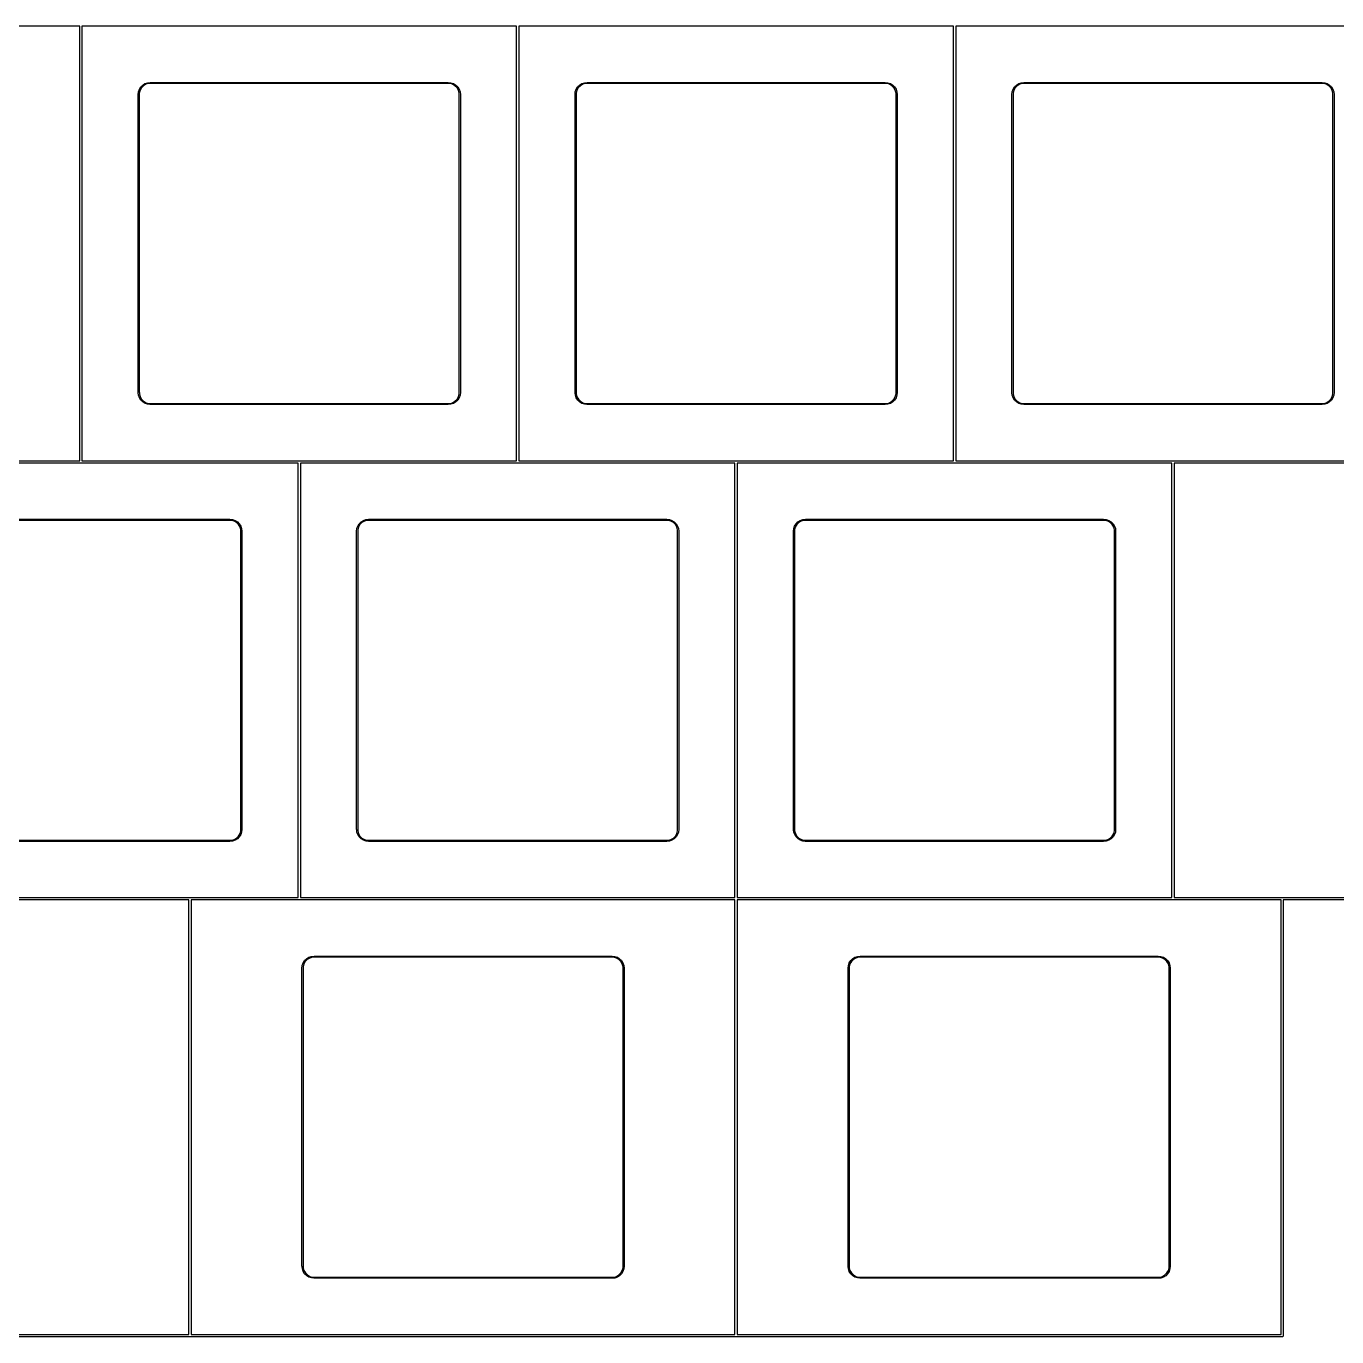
# Model space of a CAD drawing. Extents: x 116 to 435, y -379 to -284.
# Drawn here: x 313.7 to 370.8, y -379.2 to -322.1 of the extents above; entities that cross this region are included whole.
import ezdxf

# ---------------------------------------------------------------- set-up
doc = ezdxf.new("R2010")
doc.units = 0
doc.layers.add('BLACK', color=7, linetype='CONTINUOUS')

msp = doc.modelspace()

# ---------------------------------------------------------------- linework, layer by layer
at = {"layer": 'BLACK', "linetype": 'CONTINUOUS'}
for p, q in [((316.006099, -322.099286), (311.293599, -322.099286)), ((316.006099, -341.049286), (316.006099, -322.099286)), ((316.106099, -322.099286), (316.106099, -341.049286)), ((330.343599, -322.099286), (316.106099, -322.099286)), ((335.056099, -322.099286), (330.343599, -322.099286)), ((335.056099, -341.049286), (335.056099, -322.099286)), ((335.156099, -322.099286), (335.156099, -341.049286)), ((349.393599, -322.099286), (335.156099, -322.099286)), ((354.106099, -322.099286), (349.393599, -322.099286)), ((354.106099, -341.049286), (354.106099, -322.099286)), ((354.206099, -322.099286), (354.206099, -341.049286)), ((368.443599, -322.099286), (354.206099, -322.099286)), ((373.156099, -322.099286), (368.443599, -322.099286)), ((318.753772, -324.663834), (318.853314, -324.601289)), ((318.853314, -324.601289), (318.964277, -324.562462)), ((319.018565, -324.599299), (318.897759, -324.631668)), ((318.964277, -324.562462), (319.080948, -324.549315)), ((319.081099, -324.599299), (319.018565, -324.599299)), ((319.080948, -324.549315), (319.081099, -324.549286)), ((319.081099, -324.549286), (332.081099, -324.549286)), ((319.081099, -324.599286), (319.081099, -324.599299)), ((332.081099, -324.599286), (319.081099, -324.599286)), ((332.081099, -324.549286), (332.197924, -324.562449)), ((332.143635, -324.599286), (332.081099, -324.599286)), ((332.264445, -324.631656), (332.143635, -324.599286)), ((332.197924, -324.562449), (332.308891, -324.601277)), ((332.308891, -324.601277), (332.408435, -324.663823)), ((337.803772, -324.663834), (337.903314, -324.601289)), ((337.903314, -324.601289), (338.014277, -324.562462)), ((338.068565, -324.599299), (337.947759, -324.631668)), ((338.014277, -324.562462), (338.130948, -324.549315)), ((338.131099, -324.599299), (338.068565, -324.599299)), ((338.130948, -324.549315), (338.131099, -324.549286)), ((338.131099, -324.549286), (351.131099, -324.549286)), ((338.131099, -324.599286), (338.131099, -324.599299)), ((351.131099, -324.599286), (338.131099, -324.599286)), ((351.131099, -324.549286), (351.247924, -324.562449)), ((351.193635, -324.599286), (351.131099, -324.599286)), ((351.314445, -324.631656), (351.193635, -324.599286)), ((351.247924, -324.562449), (351.358891, -324.601277)), ((351.358891, -324.601277), (351.458435, -324.663823)), ((356.853772, -324.663834), (356.953314, -324.601289)), ((356.953314, -324.601289), (357.064277, -324.562462)), ((357.118565, -324.599299), (356.997759, -324.631668)), ((357.064277, -324.562462), (357.180948, -324.549315)), ((357.181099, -324.599299), (357.118565, -324.599299)), ((357.180948, -324.549315), (357.181099, -324.549286)), ((357.181099, -324.549286), (370.181099, -324.549286)), ((357.181099, -324.599286), (357.181099, -324.599299)), ((370.181099, -324.599286), (357.181099, -324.599286)), ((370.181099, -324.549286), (370.297924, -324.562449)), ((370.243635, -324.599286), (370.181099, -324.599286)), ((370.364445, -324.631656), (370.243635, -324.599286)), ((370.297924, -324.562449), (370.408891, -324.601277)), ((370.408891, -324.601277), (370.508435, -324.663823)), ((318.556099, -325.074285), (318.569265, -324.957464)), ((318.556099, -325.074286), (318.556099, -325.074285)), ((318.556099, -338.074286), (318.556099, -325.074286)), ((318.569265, -324.957464), (318.608095, -324.846501)), ((318.6061, -325.011753), (318.606099, -325.074285)), ((318.606099, -325.074285), (318.606099, -325.074286)), ((318.606099, -325.074286), (318.606099, -338.064663)), ((318.638473, -324.890947), (318.6061, -325.011753)), ((318.608095, -324.846501), (318.670643, -324.746961)), ((318.701009, -324.782637), (318.638473, -324.890947)), ((318.670643, -324.746961), (318.753772, -324.663834)), ((318.789446, -324.694201), (318.701009, -324.782637)), ((318.897759, -324.631668), (318.789446, -324.694201)), ((332.372761, -324.69419), (332.264445, -324.631656)), ((332.461201, -324.782628), (332.372761, -324.69419)), ((332.408435, -324.663823), (332.491567, -324.746952)), ((332.523739, -324.890942), (332.461201, -324.782628)), ((332.491567, -324.746952), (332.554117, -324.846495)), ((332.556113, -325.011751), (332.523739, -324.890942)), ((332.554117, -324.846495), (332.592948, -324.957461)), ((332.556099, -325.074286), (332.556113, -325.07421)), ((332.556099, -338.074286), (332.556099, -325.074286)), ((332.556113, -325.07421), (332.556113, -325.011751)), ((332.592948, -324.957461), (332.606114, -325.074285)), ((332.606114, -325.074285), (332.606099, -325.074285)), ((332.606099, -325.074285), (332.606099, -325.074286)), ((332.606099, -325.074286), (332.606099, -338.074285)), ((337.606099, -325.074285), (337.619265, -324.957464)), ((337.606099, -325.074286), (337.606099, -325.074285)), ((337.606099, -338.074286), (337.606099, -325.074286)), ((337.619265, -324.957464), (337.658095, -324.846501)), ((337.6561, -325.011753), (337.656099, -325.074285)), ((337.656099, -325.074285), (337.656099, -325.074286)), ((337.656099, -325.074286), (337.656099, -338.064663)), ((337.688473, -324.890947), (337.6561, -325.011753)), ((337.658095, -324.846501), (337.720643, -324.746961)), ((337.751009, -324.782637), (337.688473, -324.890947)), ((337.720643, -324.746961), (337.803772, -324.663834)), ((337.839446, -324.694201), (337.751009, -324.782637)), ((337.947759, -324.631668), (337.839446, -324.694201)), ((351.422761, -324.69419), (351.314445, -324.631656)), ((351.511201, -324.782628), (351.422761, -324.69419)), ((351.458435, -324.663823), (351.541567, -324.746952)), ((351.573739, -324.890942), (351.511201, -324.782628)), ((351.541567, -324.746952), (351.604117, -324.846495)), ((351.606113, -325.011751), (351.573739, -324.890942)), ((351.604117, -324.846495), (351.642948, -324.957461)), ((351.606099, -325.074286), (351.606113, -325.07421)), ((351.606099, -338.074286), (351.606099, -325.074286)), ((351.606113, -325.07421), (351.606113, -325.011751)), ((351.642948, -324.957461), (351.656114, -325.074285)), ((351.656114, -325.074285), (351.656099, -325.074285)), ((351.656099, -325.074285), (351.656099, -325.074286)), ((351.656099, -325.074286), (351.656099, -338.074285)), ((356.656099, -325.074285), (356.669265, -324.957464)), ((356.656099, -325.074286), (356.656099, -325.074285)), ((356.656099, -338.074286), (356.656099, -325.074286)), ((356.669265, -324.957464), (356.708095, -324.846501)), ((356.7061, -325.011753), (356.706099, -325.074285)), ((356.706099, -325.074285), (356.706099, -325.074286)), ((356.706099, -325.074286), (356.706099, -338.064663)), ((356.738473, -324.890947), (356.7061, -325.011753)), ((356.708095, -324.846501), (356.770643, -324.746961)), ((356.801009, -324.782637), (356.738473, -324.890947)), ((356.770643, -324.746961), (356.853772, -324.663834)), ((356.889446, -324.694201), (356.801009, -324.782637)), ((356.997759, -324.631668), (356.889446, -324.694201)), ((370.472761, -324.69419), (370.364445, -324.631656)), ((370.561201, -324.782628), (370.472761, -324.69419)), ((370.508435, -324.663823), (370.591567, -324.746952)), ((370.623739, -324.890942), (370.561201, -324.782628)), ((370.591567, -324.746952), (370.654117, -324.846495)), ((370.656113, -325.011751), (370.623739, -324.890942)), ((370.654117, -324.846495), (370.692948, -324.957461)), ((370.656099, -325.074286), (370.656113, -325.07421)), ((370.656099, -338.074286), (370.656099, -325.074286)), ((370.656113, -325.07421), (370.656113, -325.011751)), ((370.692948, -324.957461), (370.706114, -325.074285)), ((370.706114, -325.074285), (370.706099, -325.074285)), ((370.706099, -325.074285), (370.706099, -325.074286)), ((370.706099, -325.074286), (370.706099, -338.074285)), ((318.558002, -338.083853), (318.556099, -338.074286)), ((318.560403, -338.086254), (318.558002, -338.083853)), ((318.572085, -338.189985), (318.560403, -338.086254)), ((318.610904, -338.300946), (318.572085, -338.189985)), ((318.606099, -338.064663), (318.608863, -338.073171)), ((318.608863, -338.073171), (318.60893, -338.073172)), ((318.60893, -338.073172), (318.608927, -338.135702)), ((318.608927, -338.135702), (318.641287, -338.256503)), ((318.67344, -338.400486), (318.610904, -338.300946)), ((318.641287, -338.256503), (318.703811, -338.364813)), ((332.461199, -338.36595), (332.523733, -338.257634)), ((332.554112, -338.302079), (332.491566, -338.401625)), ((332.523733, -338.257634), (332.556101, -338.136823)), ((332.592939, -338.191111), (332.554112, -338.302079)), ((332.556099, -338.074287), (332.556099, -338.074286)), ((332.556101, -338.136823), (332.556099, -338.074287)), ((332.606099, -338.074285), (332.592939, -338.191111)), ((337.608002, -338.083853), (337.606099, -338.074286)), ((337.610403, -338.086254), (337.608002, -338.083853)), ((337.622085, -338.189985), (337.610403, -338.086254)), ((337.660904, -338.300946), (337.622085, -338.189985)), ((337.656099, -338.064663), (337.658863, -338.073171)), ((337.658863, -338.073171), (337.65893, -338.073172)), ((337.65893, -338.073172), (337.658927, -338.135702)), ((337.658927, -338.135702), (337.691287, -338.256503)), ((337.72344, -338.400486), (337.660904, -338.300946)), ((337.691287, -338.256503), (337.753811, -338.364813)), ((351.511199, -338.36595), (351.573733, -338.257634)), ((351.604112, -338.302079), (351.541566, -338.401625)), ((351.573733, -338.257634), (351.606101, -338.136823)), ((351.642939, -338.191111), (351.604112, -338.302079)), ((351.606099, -338.074287), (351.606099, -338.074286)), ((351.606101, -338.136823), (351.606099, -338.074287)), ((351.656099, -338.074285), (351.642939, -338.191111)), ((356.658002, -338.083853), (356.656099, -338.074286)), ((356.660403, -338.086254), (356.658002, -338.083853)), ((356.672085, -338.189985), (356.660403, -338.086254)), ((356.710904, -338.300946), (356.672085, -338.189985)), ((356.706099, -338.064663), (356.708863, -338.073171)), ((356.708863, -338.073171), (356.70893, -338.073172)), ((356.70893, -338.073172), (356.708927, -338.135702)), ((356.708927, -338.135702), (356.741287, -338.256503)), ((356.77344, -338.400486), (356.710904, -338.300946)), ((356.741287, -338.256503), (356.803811, -338.364813)), ((370.561199, -338.36595), (370.623733, -338.257634)), ((370.654112, -338.302079), (370.591566, -338.401625)), ((370.623733, -338.257634), (370.656101, -338.136823)), ((370.692939, -338.191111), (370.654112, -338.302079)), ((370.656099, -338.074287), (370.656099, -338.074286)), ((370.656101, -338.136823), (370.656099, -338.074287)), ((370.706099, -338.074285), (370.692939, -338.191111)), ((318.756559, -338.483616), (318.67344, -338.400486)), ((318.703811, -338.364813), (318.792236, -338.45325)), ((318.856091, -338.546166), (318.756559, -338.483616)), ((318.792236, -338.45325), (318.900537, -338.515788)), ((318.967046, -338.584999), (318.856091, -338.546166)), ((318.900537, -338.515788), (319.021334, -338.548165)), ((319.070852, -338.596703), (318.967046, -338.584999)), ((319.021334, -338.548165), (319.083865, -338.54817)), ((319.071532, -338.597383), (319.070852, -338.596703)), ((319.081099, -338.599286), (319.071532, -338.597383)), ((332.081099, -338.599286), (319.081099, -338.599286)), ((319.083865, -338.54817), (319.087299, -338.549286)), ((319.087299, -338.549286), (332.081099, -338.549286)), ((332.081099, -338.549286), (332.081164, -338.549299)), ((332.197924, -338.586136), (332.081099, -338.599299)), ((332.081099, -338.599299), (332.081099, -338.599286)), ((332.081164, -338.549299), (332.143635, -338.549299)), ((332.143635, -338.549299), (332.264445, -338.516928)), ((332.308892, -338.547306), (332.197924, -338.586136)), ((332.264445, -338.516928), (332.37276, -338.454391)), ((332.408436, -338.484757), (332.308892, -338.547306)), ((332.37276, -338.454391), (332.461199, -338.36595)), ((332.491566, -338.401625), (332.408436, -338.484757)), ((337.806559, -338.483616), (337.72344, -338.400486)), ((337.753811, -338.364813), (337.842236, -338.45325)), ((337.906091, -338.546166), (337.806559, -338.483616)), ((337.842236, -338.45325), (337.950537, -338.515788)), ((338.017046, -338.584999), (337.906091, -338.546166)), ((337.950537, -338.515788), (338.071334, -338.548165)), ((338.120852, -338.596703), (338.017046, -338.584999)), ((338.071334, -338.548165), (338.133865, -338.54817)), ((338.121532, -338.597383), (338.120852, -338.596703)), ((338.131099, -338.599286), (338.121532, -338.597383)), ((351.131099, -338.599286), (338.131099, -338.599286)), ((338.133865, -338.54817), (338.137299, -338.549286)), ((338.137299, -338.549286), (351.131099, -338.549286)), ((351.131099, -338.549286), (351.131164, -338.549299)), ((351.247924, -338.586136), (351.131099, -338.599299)), ((351.131099, -338.599299), (351.131099, -338.599286)), ((351.131164, -338.549299), (351.193635, -338.549299)), ((351.193635, -338.549299), (351.314445, -338.516928)), ((351.358892, -338.547306), (351.247924, -338.586136)), ((351.314445, -338.516928), (351.42276, -338.454391)), ((351.458436, -338.484757), (351.358892, -338.547306)), ((351.42276, -338.454391), (351.511199, -338.36595)), ((351.541566, -338.401625), (351.458436, -338.484757)), ((356.856559, -338.483616), (356.77344, -338.400486)), ((356.803811, -338.364813), (356.892236, -338.45325)), ((356.956091, -338.546166), (356.856559, -338.483616)), ((356.892236, -338.45325), (357.000537, -338.515788)), ((357.067046, -338.584999), (356.956091, -338.546166)), ((357.000537, -338.515788), (357.121334, -338.548165)), ((357.170852, -338.596703), (357.067046, -338.584999)), ((357.121334, -338.548165), (357.183865, -338.54817)), ((357.171532, -338.597383), (357.170852, -338.596703)), ((357.181099, -338.599286), (357.171532, -338.597383)), ((370.181099, -338.599286), (357.181099, -338.599286)), ((357.183865, -338.54817), (357.187299, -338.549286)), ((357.187299, -338.549286), (370.181099, -338.549286)), ((370.181099, -338.549286), (370.181164, -338.549299)), ((370.297924, -338.586136), (370.181099, -338.599299)), ((370.181099, -338.599299), (370.181099, -338.599286)), ((370.181164, -338.549299), (370.243635, -338.549299)), ((370.243635, -338.549299), (370.364445, -338.516928)), ((370.408892, -338.547306), (370.297924, -338.586136)), ((370.364445, -338.516928), (370.47276, -338.454391)), ((370.508436, -338.484757), (370.408892, -338.547306)), ((370.47276, -338.454391), (370.561199, -338.36595)), ((370.591566, -338.401625), (370.508436, -338.484757)), ((306.531099, -341.049286), (316.006099, -341.049286)), ((316.056099, -341.149286), (306.581099, -341.149286)), ((325.531099, -341.149286), (316.056099, -341.149286)), ((316.106099, -341.049286), (325.581099, -341.049286)), ((325.531099, -360.099286), (325.531099, -341.149286)), ((325.581099, -341.049286), (335.056099, -341.049286)), ((325.631099, -341.149286), (325.631099, -360.099286)), ((335.106099, -341.149286), (325.631099, -341.149286)), ((344.581099, -341.149286), (335.106099, -341.149286)), ((335.156099, -341.049286), (344.631099, -341.049286)), ((344.581099, -360.099286), (344.581099, -341.149286)), ((344.631099, -341.049286), (354.106099, -341.049286)), ((344.681099, -341.149286), (344.681099, -360.099286)), ((354.156099, -341.149286), (344.681099, -341.149286)), ((363.631099, -341.149286), (354.156099, -341.149286)), ((354.206099, -341.049286), (363.681099, -341.049286)), ((363.631099, -360.099286), (363.631099, -341.149286)), ((363.681099, -341.049286), (373.156099, -341.049286)), ((363.731099, -341.149286), (363.731099, -360.099286)), ((373.206099, -341.149286), (363.731099, -341.149286)), ((309.556099, -343.599286), (322.556099, -343.599286)), ((322.556099, -343.649286), (309.556099, -343.649286)), ((322.556099, -343.599286), (322.672924, -343.612449)), ((322.618635, -343.649286), (322.556099, -343.649286)), ((322.739445, -343.681656), (322.618635, -343.649286)), ((322.672924, -343.612449), (322.783891, -343.651277)), ((322.847761, -343.74419), (322.739445, -343.681656)), ((322.783891, -343.651277), (322.883435, -343.713823)), ((322.936201, -343.832628), (322.847761, -343.74419)), ((322.883435, -343.713823), (322.966567, -343.796952)), ((322.998739, -343.940942), (322.936201, -343.832628)), ((322.966567, -343.796952), (323.029117, -343.896495)), ((323.031113, -344.061751), (322.998739, -343.940942)), ((323.029117, -343.896495), (323.067948, -344.007461)), ((323.067948, -344.007461), (323.081114, -344.124285)), ((328.081099, -344.124285), (328.094265, -344.007464)), ((328.094265, -344.007464), (328.133095, -343.896501)), ((328.163473, -343.940947), (328.1311, -344.061753)), ((328.133095, -343.896501), (328.195643, -343.796961)), ((328.226009, -343.832637), (328.163473, -343.940947)), ((328.195643, -343.796961), (328.278772, -343.713834)), ((328.314446, -343.744201), (328.226009, -343.832637)), ((328.278772, -343.713834), (328.378314, -343.651289)), ((328.422759, -343.681668), (328.314446, -343.744201)), ((328.378314, -343.651289), (328.489277, -343.612462)), ((328.543565, -343.649299), (328.422759, -343.681668)), ((328.489277, -343.612462), (328.605948, -343.599315)), ((328.606099, -343.649299), (328.543565, -343.649299)), ((328.605948, -343.599315), (328.606099, -343.599286)), ((328.606099, -343.599286), (341.606099, -343.599286)), ((328.606099, -343.649286), (328.606099, -343.649299)), ((341.606099, -343.649286), (328.606099, -343.649286)), ((341.606099, -343.599286), (341.722924, -343.612449)), ((341.668635, -343.649286), (341.606099, -343.649286)), ((341.789445, -343.681656), (341.668635, -343.649286)), ((341.722924, -343.612449), (341.833891, -343.651277)), ((341.897761, -343.74419), (341.789445, -343.681656)), ((341.833891, -343.651277), (341.933435, -343.713823)), ((341.986201, -343.832628), (341.897761, -343.74419)), ((341.933435, -343.713823), (342.016567, -343.796952)), ((342.048739, -343.940942), (341.986201, -343.832628)), ((342.016567, -343.796952), (342.079117, -343.896495)), ((342.081113, -344.061751), (342.048739, -343.940942)), ((342.079117, -343.896495), (342.117948, -344.007461)), ((342.117948, -344.007461), (342.131114, -344.124285)), ((347.131099, -344.124285), (347.144265, -344.007464)), ((347.144265, -344.007464), (347.183095, -343.896501)), ((347.213473, -343.940947), (347.1811, -344.061753)), ((347.183095, -343.896501), (347.245643, -343.796961)), ((347.276009, -343.832637), (347.213473, -343.940947)), ((347.245643, -343.796961), (347.328772, -343.713834)), ((347.364446, -343.744201), (347.276009, -343.832637)), ((347.328772, -343.713834), (347.428314, -343.651289)), ((347.472759, -343.681668), (347.364446, -343.744201)), ((347.428314, -343.651289), (347.539277, -343.612462)), ((347.593565, -343.649299), (347.472759, -343.681668)), ((347.539277, -343.612462), (347.655948, -343.599315)), ((347.656099, -343.649299), (347.593565, -343.649299)), ((347.655948, -343.599315), (347.656099, -343.599286)), ((347.656099, -343.599286), (360.656099, -343.599286)), ((347.656099, -343.649286), (347.656099, -343.649299)), ((360.656099, -343.649286), (347.656099, -343.649286)), ((360.656099, -343.599286), (360.772924, -343.612449)), ((360.718635, -343.649286), (360.656099, -343.649286)), ((360.839445, -343.681656), (360.718635, -343.649286)), ((360.772924, -343.612449), (360.883891, -343.651277)), ((360.947761, -343.74419), (360.839445, -343.681656)), ((360.883891, -343.651277), (360.983435, -343.713823)), ((361.036201, -343.832628), (360.947761, -343.74419)), ((360.983435, -343.713823), (361.066567, -343.796952)), ((361.098739, -343.940942), (361.036201, -343.832628)), ((361.066567, -343.796952), (361.129117, -343.896495)), ((361.131113, -344.061751), (361.098739, -343.940942)), ((361.129117, -343.896495), (361.167948, -344.007461)), ((361.167948, -344.007461), (361.181114, -344.124285)), ((323.031099, -344.124286), (323.031113, -344.12421)), ((323.031099, -357.124286), (323.031099, -344.124286)), ((323.031113, -344.12421), (323.031113, -344.061751)), ((323.081114, -344.124285), (323.081099, -344.124285)), ((323.081099, -344.124285), (323.081099, -344.124286)), ((323.081099, -344.124286), (323.081099, -357.124285)), ((328.081099, -344.124286), (328.081099, -344.124285)), ((328.081099, -357.124286), (328.081099, -344.124286)), ((328.1311, -344.061753), (328.131099, -344.124285)), ((328.131099, -344.124285), (328.131099, -344.124286)), ((328.131099, -344.124286), (328.131099, -357.114663)), ((342.081099, -344.124286), (342.081113, -344.12421)), ((342.081099, -357.124286), (342.081099, -344.124286)), ((342.081113, -344.12421), (342.081113, -344.061751)), ((342.131114, -344.124285), (342.131099, -344.124285)), ((342.131099, -344.124285), (342.131099, -344.124286)), ((342.131099, -344.124286), (342.131099, -357.124285)), ((347.131099, -344.124286), (347.131099, -344.124285)), ((347.131099, -357.124286), (347.131099, -344.124286)), ((347.1811, -344.061753), (347.181099, -344.124285)), ((347.181099, -344.124285), (347.181099, -344.124286)), ((347.181099, -344.124286), (347.181099, -357.114663)), ((361.131099, -344.124286), (361.131113, -344.12421)), ((361.131099, -357.124286), (361.131099, -344.124286)), ((361.131113, -344.12421), (361.131113, -344.061751)), ((361.181114, -344.124285), (361.181099, -344.124285)), ((361.181099, -344.124285), (361.181099, -344.124286)), ((361.181099, -344.124286), (361.181099, -357.124285)), ((322.998733, -357.307634), (323.031101, -357.186823)), ((323.031099, -357.124287), (323.031099, -357.124286)), ((323.031101, -357.186823), (323.031099, -357.124287)), ((323.081099, -357.124285), (323.067939, -357.241111)), ((328.083002, -357.133853), (328.081099, -357.124286)), ((328.085403, -357.136254), (328.083002, -357.133853)), ((328.097085, -357.239985), (328.085403, -357.136254)), ((328.131099, -357.114663), (328.133863, -357.123171)), ((328.133863, -357.123171), (328.13393, -357.123172)), ((328.13393, -357.123172), (328.133927, -357.185702)), ((328.133927, -357.185702), (328.166287, -357.306503)), ((342.048733, -357.307634), (342.081101, -357.186823)), ((342.081099, -357.124287), (342.081099, -357.124286)), ((342.081101, -357.186823), (342.081099, -357.124287)), ((342.131099, -357.124285), (342.117939, -357.241111)), ((347.133002, -357.133853), (347.131099, -357.124286)), ((347.135403, -357.136254), (347.133002, -357.133853)), ((347.147085, -357.239985), (347.135403, -357.136254)), ((347.181099, -357.114663), (347.183863, -357.123171)), ((347.183863, -357.123171), (347.18393, -357.123172)), ((347.18393, -357.123172), (347.183927, -357.185702)), ((347.183927, -357.185702), (347.216287, -357.306503)), ((361.098733, -357.307634), (361.131101, -357.186823)), ((361.131099, -357.124287), (361.131099, -357.124286)), ((361.131101, -357.186823), (361.131099, -357.124287)), ((361.181099, -357.124285), (361.167939, -357.241111)), ((322.556099, -357.649286), (309.556099, -357.649286)), ((309.562299, -357.599286), (322.556099, -357.599286)), ((322.556099, -357.599286), (322.556164, -357.599299)), ((322.672924, -357.636136), (322.556099, -357.649299)), ((322.556099, -357.649299), (322.556099, -357.649286)), ((322.556164, -357.599299), (322.618635, -357.599299)), ((322.618635, -357.599299), (322.739445, -357.566928)), ((322.783892, -357.597306), (322.672924, -357.636136)), ((322.739445, -357.566928), (322.84776, -357.504391)), ((322.883436, -357.534757), (322.783892, -357.597306)), ((322.84776, -357.504391), (322.936199, -357.41595)), ((322.966566, -357.451625), (322.883436, -357.534757)), ((322.936199, -357.41595), (322.998733, -357.307634)), ((323.029112, -357.352079), (322.966566, -357.451625)), ((323.067939, -357.241111), (323.029112, -357.352079)), ((328.135904, -357.350946), (328.097085, -357.239985)), ((328.19844, -357.450486), (328.135904, -357.350946)), ((328.166287, -357.306503), (328.228811, -357.414813)), ((328.281559, -357.533616), (328.19844, -357.450486)), ((328.228811, -357.414813), (328.317236, -357.50325)), ((328.381091, -357.596166), (328.281559, -357.533616)), ((328.317236, -357.50325), (328.425537, -357.565788)), ((328.492046, -357.634999), (328.381091, -357.596166)), ((328.425537, -357.565788), (328.546334, -357.598165)), ((328.595852, -357.646703), (328.492046, -357.634999)), ((328.546334, -357.598165), (328.608865, -357.59817)), ((328.596532, -357.647383), (328.595852, -357.646703)), ((328.606099, -357.649286), (328.596532, -357.647383)), ((341.606099, -357.649286), (328.606099, -357.649286)), ((328.608865, -357.59817), (328.612299, -357.599286)), ((328.612299, -357.599286), (341.606099, -357.599286)), ((341.606099, -357.599286), (341.606164, -357.599299)), ((341.722924, -357.636136), (341.606099, -357.649299)), ((341.606099, -357.649299), (341.606099, -357.649286)), ((341.606164, -357.599299), (341.668635, -357.599299)), ((341.668635, -357.599299), (341.789445, -357.566928)), ((341.833892, -357.597306), (341.722924, -357.636136)), ((341.789445, -357.566928), (341.89776, -357.504391)), ((341.933436, -357.534757), (341.833892, -357.597306)), ((341.89776, -357.504391), (341.986199, -357.41595)), ((342.016566, -357.451625), (341.933436, -357.534757)), ((341.986199, -357.41595), (342.048733, -357.307634)), ((342.079112, -357.352079), (342.016566, -357.451625)), ((342.117939, -357.241111), (342.079112, -357.352079)), ((347.185904, -357.350946), (347.147085, -357.239985)), ((347.24844, -357.450486), (347.185904, -357.350946)), ((347.216287, -357.306503), (347.278811, -357.414813)), ((347.331559, -357.533616), (347.24844, -357.450486)), ((347.278811, -357.414813), (347.367236, -357.50325)), ((347.431091, -357.596166), (347.331559, -357.533616)), ((347.367236, -357.50325), (347.475537, -357.565788)), ((347.542046, -357.634999), (347.431091, -357.596166)), ((347.475537, -357.565788), (347.596334, -357.598165)), ((347.645852, -357.646703), (347.542046, -357.634999)), ((347.596334, -357.598165), (347.658865, -357.59817)), ((347.646532, -357.647383), (347.645852, -357.646703)), ((347.656099, -357.649286), (347.646532, -357.647383)), ((360.656099, -357.649286), (347.656099, -357.649286)), ((347.658865, -357.59817), (347.662299, -357.599286)), ((347.662299, -357.599286), (360.656099, -357.599286)), ((360.656099, -357.599286), (360.656164, -357.599299)), ((360.772924, -357.636136), (360.656099, -357.649299)), ((360.656099, -357.649299), (360.656099, -357.649286)), ((360.656164, -357.599299), (360.718635, -357.599299)), ((360.718635, -357.599299), (360.839445, -357.566928)), ((360.883892, -357.597306), (360.772924, -357.636136)), ((360.839445, -357.566928), (360.94776, -357.504391)), ((360.983436, -357.534757), (360.883892, -357.597306)), ((360.94776, -357.504391), (361.036199, -357.41595)), ((361.066566, -357.451625), (360.983436, -357.534757)), ((361.036199, -357.41595), (361.098733, -357.307634)), ((361.129112, -357.352079), (361.066566, -357.451625)), ((361.167939, -357.241111), (361.129112, -357.352079)), ((320.768599, -360.199286), (306.531099, -360.199286)), ((306.581099, -360.099286), (320.818599, -360.099286)), ((320.768599, -379.149286), (320.768599, -360.199286)), ((320.818599, -360.099286), (325.531099, -360.099286)), ((320.868599, -360.199286), (320.868599, -379.149286)), ((325.581099, -360.199286), (320.868599, -360.199286)), ((344.581099, -360.199286), (325.581099, -360.199286)), ((325.631099, -360.099286), (344.581099, -360.099286)), ((344.581099, -379.149286), (344.581099, -360.199286)), ((344.681099, -360.099286), (363.631099, -360.099286)), ((344.681099, -360.199286), (344.681099, -379.149286)), ((363.681099, -360.199286), (344.681099, -360.199286)), ((368.393599, -360.199286), (363.681099, -360.199286)), ((363.731099, -360.099286), (368.443599, -360.099286)), ((368.393599, -379.149286), (368.393599, -360.199286)), ((368.443599, -360.099286), (396.968599, -360.099286)), ((377.918599, -360.199286), (368.493599, -360.199286)), ((368.493599, -360.199286), (368.493599, -379.199286)), ((325.751843, -362.946493), (325.81439, -362.846947)), ((325.844757, -362.882622), (325.782222, -362.990939)), ((325.81439, -362.846947), (325.897517, -362.763814)), ((325.933194, -362.794179), (325.844757, -362.882622)), ((325.897517, -362.763814), (325.997058, -362.70126)), ((326.041506, -362.731636), (325.933194, -362.794179)), ((325.997058, -362.70126), (326.108022, -362.662423)), ((326.162315, -362.699255), (326.041506, -362.731636)), ((326.108022, -362.662423), (326.224846, -362.649249)), ((326.224663, -362.699249), (326.162315, -362.699255)), ((326.224849, -362.699286), (326.224663, -362.699249)), ((326.224846, -362.649249), (326.224846, -362.649286)), ((326.224846, -362.649286), (326.224847, -362.649286)), ((326.224847, -362.649286), (326.224849, -362.649286)), ((326.224849, -362.649286), (339.224849, -362.649286)), ((326.224852, -362.699286), (326.224849, -362.699286)), ((339.224849, -362.699286), (326.224852, -362.699286)), ((339.224849, -362.649286), (339.224852, -362.649286)), ((339.22485, -362.699285), (339.224849, -362.699286)), ((339.224852, -362.699286), (339.22485, -362.699285)), ((339.224852, -362.649286), (339.34168, -362.662439)), ((339.287391, -362.69928), (339.224852, -362.699286)), ((339.408212, -362.731642), (339.287391, -362.69928)), ((339.34168, -362.662439), (339.452657, -362.70126)), ((339.516538, -362.794173), (339.408212, -362.731642)), ((339.452657, -362.70126), (339.552212, -362.763805)), ((339.604989, -362.882612), (339.516538, -362.794173)), ((339.552212, -362.763805), (339.635353, -362.846935)), ((339.667534, -362.990931), (339.604989, -362.882612)), ((339.635353, -362.846935), (339.69791, -362.946482)), ((349.564343, -362.946493), (349.62689, -362.846947)), ((349.657257, -362.882622), (349.594722, -362.990939)), ((349.62689, -362.846947), (349.710017, -362.763814)), ((349.745694, -362.794179), (349.657257, -362.882622)), ((349.710017, -362.763814), (349.809558, -362.70126)), ((349.854006, -362.731636), (349.745694, -362.794179)), ((349.809558, -362.70126), (349.920522, -362.662423)), ((349.974815, -362.699255), (349.854006, -362.731636)), ((349.920522, -362.662423), (350.037346, -362.649249)), ((350.037163, -362.699249), (349.974815, -362.699255)), ((350.037349, -362.699286), (350.037163, -362.699249)), ((350.037346, -362.649249), (350.037346, -362.649286)), ((350.037346, -362.649286), (350.037347, -362.649286)), ((350.037347, -362.649286), (350.037349, -362.649286)), ((350.037349, -362.649286), (363.037349, -362.649286)), ((350.037352, -362.699286), (350.037349, -362.699286)), ((363.037349, -362.699286), (350.037352, -362.699286)), ((363.037349, -362.649286), (363.037352, -362.649286)), ((363.03735, -362.699285), (363.037349, -362.699286)), ((363.037352, -362.699286), (363.03735, -362.699285)), ((363.037352, -362.649286), (363.15418, -362.662439)), ((363.099891, -362.69928), (363.037352, -362.699286)), ((363.220712, -362.731642), (363.099891, -362.69928)), ((363.15418, -362.662439), (363.265157, -362.70126)), ((363.329038, -362.794173), (363.220712, -362.731642)), ((363.265157, -362.70126), (363.364712, -362.763805)), ((363.417489, -362.882612), (363.329038, -362.794173)), ((363.364712, -362.763805), (363.447853, -362.846935)), ((363.480034, -362.990931), (363.417489, -362.882612)), ((363.447853, -362.846935), (363.51041, -362.946482)), ((325.699849, -363.174285), (325.713014, -363.05746)), ((325.699849, -363.174286), (325.699849, -363.174285)), ((325.699849, -376.174286), (325.699849, -363.174286)), ((325.713014, -363.05746), (325.751843, -362.946493)), ((325.74985, -363.11175), (325.749849, -363.174285)), ((325.749849, -363.174285), (325.749849, -363.174286)), ((325.749849, -363.174286), (325.749849, -376.164664)), ((325.782222, -362.990939), (325.74985, -363.11175)), ((339.699912, -363.111747), (339.667534, -362.990931)), ((339.69791, -362.946482), (339.736746, -363.057454)), ((339.699849, -363.174286), (339.699913, -363.173959)), ((339.699849, -376.174286), (339.699849, -363.174286)), ((339.699913, -363.173959), (339.699912, -363.111747)), ((339.736746, -363.057454), (339.749914, -363.174285)), ((339.749914, -363.174285), (339.749849, -363.174285)), ((339.749849, -363.174285), (339.749849, -363.174286)), ((339.749849, -363.174286), (339.749849, -376.174285)), ((349.512349, -363.174285), (349.525514, -363.05746)), ((349.512349, -363.174286), (349.512349, -363.174285)), ((349.512349, -376.174286), (349.512349, -363.174286)), ((349.525514, -363.05746), (349.564343, -362.946493)), ((349.56235, -363.11175), (349.562349, -363.174285)), ((349.562349, -363.174285), (349.562349, -363.174286)), ((349.562349, -363.174286), (349.562349, -376.164664)), ((349.594722, -362.990939), (349.56235, -363.11175)), ((363.512412, -363.111747), (363.480034, -362.990931)), ((363.51041, -362.946482), (363.549246, -363.057454)), ((363.512349, -363.174286), (363.512413, -363.173959)), ((363.512349, -376.174286), (363.512349, -363.174286)), ((363.512413, -363.173959), (363.512412, -363.111747)), ((363.549246, -363.057454), (363.562414, -363.174285)), ((363.562414, -363.174285), (363.562349, -363.174285)), ((363.562349, -363.174285), (363.562349, -363.174286)), ((363.562349, -363.174286), (363.562349, -376.174285)), ((325.701752, -376.183853), (325.699849, -376.174286)), ((325.704097, -376.186198), (325.701752, -376.183853)), ((325.715787, -376.289992), (325.704097, -376.186198)), ((325.75461, -376.400959), (325.715787, -376.289992)), ((325.749849, -376.164664), (325.752613, -376.173172)), ((325.752613, -376.173172), (325.75263, -376.173172)), ((325.75263, -376.173172), (325.752627, -376.235706)), ((325.752627, -376.235706), (325.784992, -376.356514)), ((325.817154, -376.500504), (325.75461, -376.400959)), ((325.784992, -376.356514), (325.847523, -376.464829)), ((325.900282, -376.583635), (325.817154, -376.500504)), ((325.847523, -376.464829), (325.935958, -376.553267)), ((325.999825, -376.646182), (325.900282, -376.583635)), ((325.935958, -376.553267), (326.044271, -376.615802)), ((326.044271, -376.615802), (326.165078, -376.648171)), ((339.287385, -376.649254), (339.408193, -376.616894)), ((339.408193, -376.616894), (339.516507, -376.554367)), ((339.552181, -376.584737), (339.452636, -376.647277)), ((339.516507, -376.554367), (339.604946, -376.465935)), ((339.635313, -376.501612), (339.552181, -376.584737)), ((339.604946, -376.465935), (339.667481, -376.357625)), ((339.697861, -376.402071), (339.635313, -376.501612)), ((339.667481, -376.357625), (339.69985, -376.23682)), ((339.736689, -376.291107), (339.697861, -376.402071)), ((339.699849, -376.174287), (339.699849, -376.174286)), ((339.69985, -376.23682), (339.699849, -376.174287)), ((339.749849, -376.174285), (339.736689, -376.291107)), ((349.514252, -376.183853), (349.512349, -376.174286)), ((349.516597, -376.186198), (349.514252, -376.183853)), ((349.528287, -376.289992), (349.516597, -376.186198)), ((349.56711, -376.400959), (349.528287, -376.289992)), ((349.562349, -376.164664), (349.565113, -376.173172)), ((349.565113, -376.173172), (349.56513, -376.173172)), ((349.56513, -376.173172), (349.565127, -376.235706)), ((349.565127, -376.235706), (349.597492, -376.356514)), ((349.629654, -376.500504), (349.56711, -376.400959)), ((349.597492, -376.356514), (349.660023, -376.464829)), ((349.712782, -376.583635), (349.629654, -376.500504)), ((349.660023, -376.464829), (349.748458, -376.553267)), ((349.812325, -376.646182), (349.712782, -376.583635)), ((349.748458, -376.553267), (349.856771, -376.615802)), ((349.856771, -376.615802), (349.977578, -376.648171)), ((363.099885, -376.649254), (363.220693, -376.616894)), ((363.220693, -376.616894), (363.329007, -376.554367)), ((363.364681, -376.584737), (363.265136, -376.647277)), ((363.329007, -376.554367), (363.417446, -376.465935)), ((363.447813, -376.501612), (363.364681, -376.584737)), ((363.417446, -376.465935), (363.479981, -376.357625)), ((363.510361, -376.402071), (363.447813, -376.501612)), ((363.479981, -376.357625), (363.51235, -376.23682)), ((363.549189, -376.291107), (363.510361, -376.402071)), ((363.512349, -376.174287), (363.512349, -376.174286)), ((363.51235, -376.23682), (363.512349, -376.174287)), ((363.562349, -376.174285), (363.549189, -376.291107)), ((326.11079, -376.68501), (325.999825, -376.646182)), ((326.214603, -376.696704), (326.11079, -376.68501)), ((326.165078, -376.648171), (326.227612, -376.64817)), ((326.215282, -376.697383), (326.214603, -376.696704)), ((326.224849, -376.699286), (326.215282, -376.697383)), ((339.224846, -376.699286), (326.224849, -376.699286)), ((326.227612, -376.64817), (326.231047, -376.649286)), ((326.231047, -376.649286), (339.224849, -376.649286)), ((339.224849, -376.699286), (339.224846, -376.699286)), ((339.224849, -376.649286), (339.22485, -376.649286)), ((339.225281, -376.699199), (339.224849, -376.699286)), ((339.22485, -376.649286), (339.224852, -376.649286)), ((339.224852, -376.649286), (339.224852, -376.649249)), ((339.224852, -376.649249), (339.287385, -376.649254)), ((339.341669, -376.686097), (339.225281, -376.699199)), ((339.452636, -376.647277), (339.341669, -376.686097)), ((349.92329, -376.68501), (349.812325, -376.646182)), ((350.027103, -376.696704), (349.92329, -376.68501)), ((349.977578, -376.648171), (350.040112, -376.64817)), ((350.027782, -376.697383), (350.027103, -376.696704)), ((350.037349, -376.699286), (350.027782, -376.697383)), ((363.037346, -376.699286), (350.037349, -376.699286)), ((350.040112, -376.64817), (350.043547, -376.649286)), ((350.043547, -376.649286), (363.037349, -376.649286)), ((363.037349, -376.699286), (363.037346, -376.699286)), ((363.037349, -376.649286), (363.03735, -376.649286)), ((363.037781, -376.699199), (363.037349, -376.699286)), ((363.03735, -376.649286), (363.037352, -376.649286)), ((363.037352, -376.649286), (363.037352, -376.649249)), ((363.037352, -376.649249), (363.099885, -376.649254)), ((363.154169, -376.686097), (363.037781, -376.699199)), ((363.265136, -376.647277), (363.154169, -376.686097)), ((320.818599, -379.249286), (268.431099, -379.249286)), ((268.481099, -379.149286), (320.768599, -379.149286)), ((344.631099, -379.249286), (320.818599, -379.249286)), ((320.868599, -379.149286), (344.581099, -379.149286)), ((368.443599, -379.249286), (344.631099, -379.249286)), ((344.681099, -379.149286), (368.393599, -379.149286)), ((368.462733, -379.24548), (368.443599, -379.249286)), ((368.489793, -379.21842), (368.462733, -379.24548)), ((368.493599, -379.199286), (368.489793, -379.21842))]:
    msp.add_line(p, q, dxfattribs=at)

doc.saveas('drawing.dxf')
